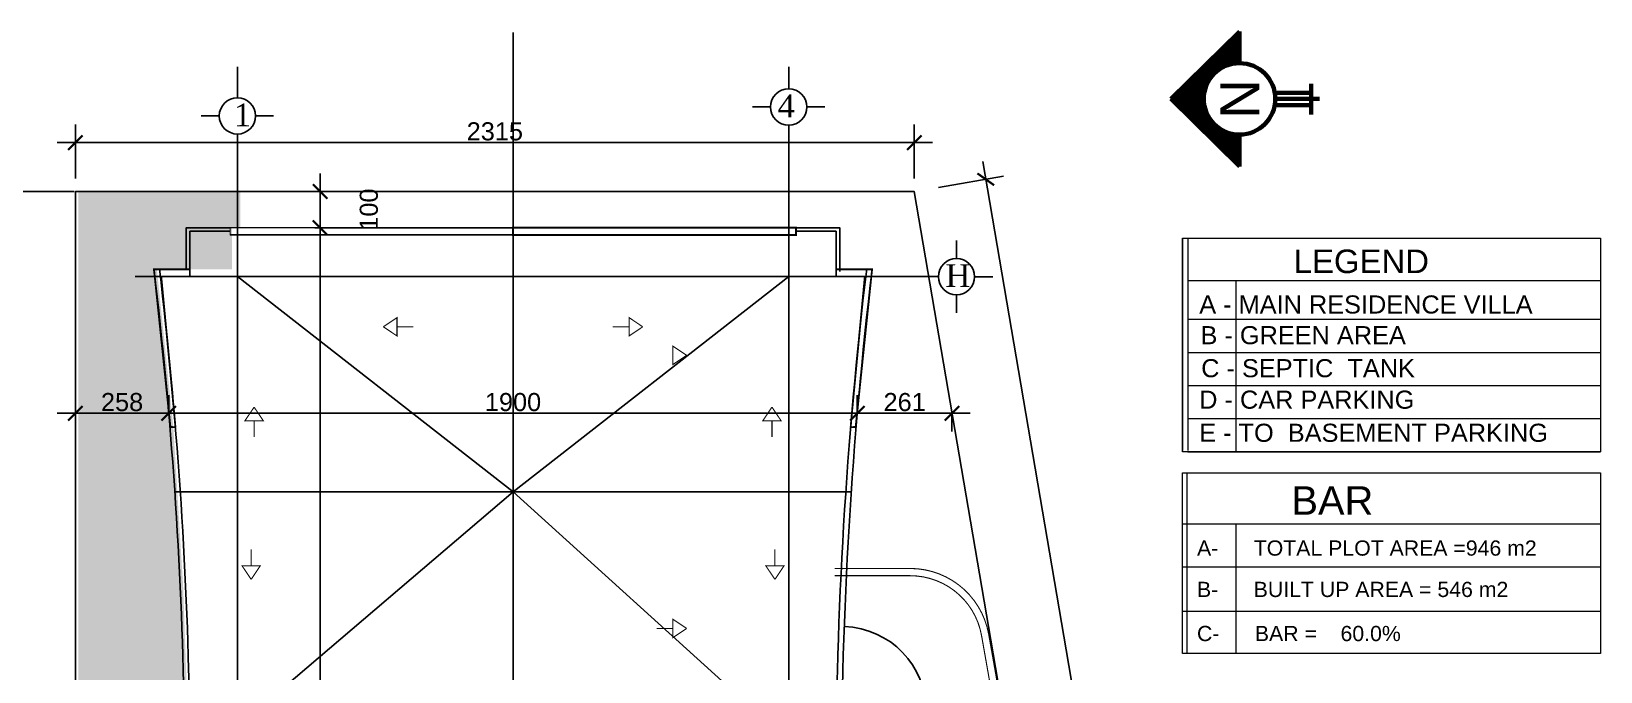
# Model space of a CAD drawing. Extents: x 250879 to 348495, y -51522 to -9360.
# Drawn here: x 262997 to 267328, y -21383 to -19616 of the extents above; entities that cross this region are included whole.
import ezdxf

# ---------------------------------------------------------------- set-up
doc = ezdxf.new("R2010")
doc.units = 0
doc.layers.get('0').update_dxf_attribs({"linetype": 'CONTINUOUS'})
doc.layers.get('DEFPOINTS').update_dxf_attribs({"color": 9, "linetype": 'CONTINUOUS'})
for name, color, linetype in [('AXIS', 1, 'CONTINUOUS'), ('DIM', 3, 'CONTINUOUS'), ('FURNITURE', 4, 'CONTINUOUS'), ('TEXT', 3, 'CONTINUOUS'), ('WALL', 7, 'CONTINUOUS')]:
    doc.layers.add(name, color=color, linetype=linetype)
doc.layers.add('Exterior walls_Pen_No__10', color=1, linetype='CONTINUOUS', lineweight=13)
doc.layers.add('midium elevation', color=4, linetype='CONTINUOUS', lineweight=60)
doc.styles.add('STYLE1', font='sanss___.ttf', dxfattribs={"height": 50})
doc.styles.add('style2', font='romantic.ttf', dxfattribs={"height": 50})
doc.dimstyles.new('style1', dxfattribs={"dimtxt": 50, "dimasz": 40, "dimexe": 50, "dimexo": 3, "dimgap": 5, "dimtad": 1, "dimdec": 0, "dimdsep": 46, "dimtxsty": 'STYLE1', "dimblk1": 'ARCHTICK', "dimblk2": 'ARCHTICK', "dimsah": 1, "dimcen": 2.5, "dimdle": 50, "dimclrd": 3, "dimclre": 3, "dimclrt": 3, "dimadec": 0, "dimazin": 0, "dimtfac": 1, "dimtdec": 0, "dimtmove": 2, "dimatfit": 2, "dimldrblk": 'ARCHTICK', "dimfxl": 1, "dimtolj": 1, "dimtzin": 0, "dimarcsym": 0})

# ---------------------------------------------------------------- blocks, each defined once
blk = doc.blocks.new('_ARCHTICK')
at = {"color": 0, "linetype": 'ByBlock', "const_width": 0.15}
blk.add_lwpolyline([(-0.5, -0.5), (0.5, 0.5)], dxfattribs=at)
blk = doc.blocks.new('*D1117')
at = {"layer": 'DEFPOINTS', "color": 0, "transparency": 16777216}
for p in [(265497.6, -20046.8), (265631, -20024), (266031.7, -23177.3)]:
    blk.add_point(p, dxfattribs=at)
at = {"layer": 'WALL', "color": 3, "lineweight": -2, "transparency": 16777216}
for p, q in [((266173.5, -23203.9), (265622.6, -19974.7)), ((265500.6, -20046.3), (265680.3, -20015.6)), ((266034.6, -23176.8), (266214.4, -23146.2))]:
    blk.add_line(p, q, dxfattribs=at)
at = {"layer": 'WALL', "color": 3, "lineweight": -2, "transparency": 16777216, "xscale": 40, "yscale": 40, "zscale": 40}
for p, rotation in [((265631, -20024), 99.68081920431923), ((266165.1, -23154.6), 279.6808192043192)]:
    blk.add_blockref('_ARCHTICK', p, dxfattribs=dict(at, rotation=rotation))
at = {"layer": 'WALL', "color": 3, "transparency": 16777216, "insert": (265928.4, -21584.1), "char_height": 50, "attachment_point": 5, "rotation": 279.6808, "style": 'STYLE1'}
blk.add_mtext('\\A1;3176', dxfattribs=at)
blk = doc.blocks.new('*D1118')
at = {"layer": 'DEFPOINTS', "color": 0, "transparency": 16777216}
for p in [(265433.8, -19922.7), (263118.8, -20024.4), (265433.8, -20024.4)]:
    blk.add_point(p, dxfattribs=at)
at = {"layer": 'WALL', "color": 3, "lineweight": -2, "transparency": 16777216}
for p, q in [((263118.8, -20021.4), (263118.8, -19872.7)), ((265433.8, -20021.4), (265433.8, -19872.7)), ((263068.8, -19922.7), (265483.8, -19922.7))]:
    blk.add_line(p, q, dxfattribs=at)
at = {"layer": 'WALL', "color": 3, "lineweight": -2, "transparency": 16777216, "xscale": 40, "yscale": 40, "zscale": 40, "rotation": 180}
blk.add_blockref('_ARCHTICK', (263118.8, -19922.7), dxfattribs=at)
at = {"layer": 'WALL', "color": 3, "lineweight": -2, "transparency": 16777216, "xscale": 40, "yscale": 40, "zscale": 40}
blk.add_blockref('_ARCHTICK', (265433.8, -19922.7), dxfattribs=at)
at = {"layer": 'WALL', "color": 3, "transparency": 16777216, "insert": (264276.3, -19891.9), "char_height": 50, "attachment_point": 5, "style": 'STYLE1'}
blk.add_mtext('\\A1;2315', dxfattribs=at)
blk = doc.blocks.new('*D1119')
at = {"layer": 'DEFPOINTS', "color": 0, "transparency": 16777216}
for p in [(263118.8, -20057.7), (262897.8, -23768.7), (263118.8, -23768.7)]:
    blk.add_point(p, dxfattribs=at)
at = {"layer": 'WALL', "color": 3, "lineweight": -2, "transparency": 16777216}
for p, q in [((262897.8, -20007.7), (262897.8, -23818.7)), ((263115.8, -20057.7), (262847.8, -20057.7)), ((263115.8, -23768.7), (262847.8, -23768.7))]:
    blk.add_line(p, q, dxfattribs=at)
at = {"layer": 'WALL', "color": 3, "lineweight": -2, "transparency": 16777216, "xscale": 40, "yscale": 40, "zscale": 40}
for p, rotation in [((262897.8, -20057.7), 90), ((262897.8, -23768.7), 270)]:
    blk.add_blockref('_ARCHTICK', p, dxfattribs=dict(at, rotation=rotation))
at = {"layer": 'WALL', "color": 3, "transparency": 16777216, "insert": (262867, -21913.2), "char_height": 50, "attachment_point": 5, "rotation": 90, "style": 'STYLE1'}
blk.add_mtext('\\A1;3711', dxfattribs=at)
blk = doc.blocks.new('*D1148')
at = {"layer": 'DEFPOINTS', "color": 0, "transparency": 16777216}
for p in [(263376.5, -20670.2), (263376.5, -20670.2), (263118.8, -20703.2)]:
    blk.add_point(p, dxfattribs=at)
at = {"layer": 'WALL', "color": 3, "lineweight": -2, "transparency": 16777216}
for p, q in [((263118.8, -20700.2), (263118.8, -20620.2)), ((263376.5, -20667.2), (263376.5, -20620.2)), ((263068.8, -20670.2), (263426.5, -20670.2))]:
    blk.add_line(p, q, dxfattribs=at)
at = {"layer": 'WALL', "color": 3, "lineweight": -2, "transparency": 16777216, "xscale": 40, "yscale": 40, "zscale": 40, "rotation": 180}
blk.add_blockref('_ARCHTICK', (263118.8, -20670.2), dxfattribs=at)
at = {"layer": 'WALL', "color": 3, "lineweight": -2, "transparency": 16777216, "xscale": 40, "yscale": 40, "zscale": 40}
blk.add_blockref('_ARCHTICK', (263376.5, -20670.2), dxfattribs=at)
at = {"layer": 'WALL', "color": 3, "transparency": 16777216, "insert": (263247.7, -20639.4), "char_height": 50, "attachment_point": 5, "style": 'STYLE1'}
blk.add_mtext('\\A1;258', dxfattribs=at)
blk = doc.blocks.new('*D1149')
at = {"layer": 'DEFPOINTS', "color": 0, "transparency": 16777216}
for p in [(263376.5, -20670.2), (265276.6, -20670.2), (265276.6, -20670.4)]:
    blk.add_point(p, dxfattribs=at)
at = {"layer": 'WALL', "color": 3, "lineweight": -2, "transparency": 16777216}
for p, q in [((263376.5, -20667.2), (263376.5, -20620.2)), ((265276.6, -20667.4), (265276.6, -20620.2)), ((263326.5, -20670.2), (265326.6, -20670.2))]:
    blk.add_line(p, q, dxfattribs=at)
at = {"layer": 'WALL', "color": 3, "lineweight": -2, "transparency": 16777216, "xscale": 40, "yscale": 40, "zscale": 40, "rotation": 180}
blk.add_blockref('_ARCHTICK', (263376.5, -20670.2), dxfattribs=at)
at = {"layer": 'WALL', "color": 3, "lineweight": -2, "transparency": 16777216, "xscale": 40, "yscale": 40, "zscale": 40}
blk.add_blockref('_ARCHTICK', (265276.6, -20670.2), dxfattribs=at)
at = {"layer": 'WALL', "color": 3, "transparency": 16777216, "insert": (264326.5, -20639.4), "char_height": 50, "attachment_point": 5, "style": 'STYLE1'}
blk.add_mtext('\\A1;1900', dxfattribs=at)
blk = doc.blocks.new('*D1150')
at = {"layer": 'DEFPOINTS', "color": 0, "transparency": 16777216}
for p in [(265276.6, -20670.4), (265537.8, -20667.4), (265537.8, -20670.2)]:
    blk.add_point(p, dxfattribs=at)
at = {"layer": 'WALL', "color": 3, "lineweight": -2, "transparency": 16777216}
for p, q in [((265276.6, -20667.4), (265276.6, -20620.2)), ((265226.6, -20670.2), (265587.8, -20670.2)), ((265537.8, -20670.4), (265537.8, -20720.2))]:
    blk.add_line(p, q, dxfattribs=at)
at = {"layer": 'WALL', "color": 3, "lineweight": -2, "transparency": 16777216, "xscale": 40, "yscale": 40, "zscale": 40, "rotation": 180}
blk.add_blockref('_ARCHTICK', (265276.6, -20670.2), dxfattribs=at)
at = {"layer": 'WALL', "color": 3, "lineweight": -2, "transparency": 16777216, "xscale": 40, "yscale": 40, "zscale": 40}
blk.add_blockref('_ARCHTICK', (265537.8, -20670.2), dxfattribs=at)
at = {"layer": 'WALL', "color": 3, "transparency": 16777216, "insert": (265407.2, -20639.4), "char_height": 50, "attachment_point": 5, "style": 'STYLE1'}
blk.add_mtext('\\A1;261', dxfattribs=at)
blk = doc.blocks.new('*D1151')
at = {"layer": 'DEFPOINTS', "color": 0, "transparency": 16777216}
for p in [(263776.4, -20057.7), (263776.4, -20157.7), (263794, -20157.7)]:
    blk.add_point(p, dxfattribs=at)
at = {"layer": 'WALL', "color": 3, "lineweight": -2, "transparency": 16777216}
for p, q in [((263794, -20007.7), (263794, -20207.7)), ((263779.4, -20057.7), (263844, -20057.7)), ((263779.4, -20157.7), (263844, -20157.7))]:
    blk.add_line(p, q, dxfattribs=at)
at = {"layer": 'WALL', "color": 3, "lineweight": -2, "transparency": 16777216, "xscale": 40, "yscale": 40, "zscale": 40}
for p, rotation in [((263794, -20057.7), 90), ((263794, -20157.7), 270)]:
    blk.add_blockref('_ARCHTICK', p, dxfattribs=dict(at, rotation=rotation))
at = {"layer": 'WALL', "color": 3, "transparency": 16777216, "insert": (263928.8, -20107.7), "char_height": 50, "attachment_point": 5, "rotation": 90, "style": 'STYLE1'}
blk.add_mtext('\\A1;100', dxfattribs=at)
blk = doc.blocks.new('*D1152')
at = {"layer": 'DEFPOINTS', "color": 0, "transparency": 16777216}
for p in [(263776.4, -20157.7), (263794, -23338.8), (263797.3, -23338.8)]:
    blk.add_point(p, dxfattribs=at)
at = {"layer": 'WALL', "color": 3, "lineweight": -2, "transparency": 16777216}
for p, q in [((263794, -20107.7), (263794, -23388.8)), ((263779.4, -20157.7), (263844, -20157.7)), ((263794.3, -23338.8), (263744, -23338.8))]:
    blk.add_line(p, q, dxfattribs=at)
at = {"layer": 'WALL', "color": 3, "lineweight": -2, "transparency": 16777216, "xscale": 40, "yscale": 40, "zscale": 40}
for p, rotation in [((263794, -20157.7), 90), ((263794, -23338.8), 270)]:
    blk.add_blockref('_ARCHTICK', p, dxfattribs=dict(at, rotation=rotation))
at = {"layer": 'WALL', "color": 3, "transparency": 16777216, "insert": (263763.2, -21748.2), "char_height": 50, "attachment_point": 5, "rotation": 90, "style": 'STYLE1'}
blk.add_mtext('\\A1;3181', dxfattribs=at)

msp = doc.modelspace()

# ---------------------------------------------------------------- hatches: boundary and pattern name
at = {"layer": 'midium elevation'}
h = msp.add_hatch(dxfattribs=at)
h.set_pattern_fill('ANSI32', color=256, scale=25.2, angle=315, style=0)
h.set_pattern_definition([(360, (266190.205, -43255.644), (3e-15, 9.45), []), (360, (266193.355, -43258.794), (3e-15, 9.45), [])])
h.paths.add_polyline_path([(266331.38179, -19703.353), (266331.38179, -19615.56081), (266141.59262, -19802.00422), (266232.73057, -19802.00422, -0.4142135624)])
h.paths.add_polyline_path([(266331.38179, -19988.44763), (266331.38179, -19900.65544, -0.4142135624), (266232.73057, -19802.00422), (266141.59262, -19802.00422)])
at = {"layer": 'TEXT'}
h = msp.add_hatch(dxfattribs=at)
h.set_pattern_fill('AR-SAND', color=256, style=0)
h.set_pattern_definition([(37.5, (8744.18, 0), (-1.600031, 48.941324), [0, -38.608, 0, -43.18, 0, -41.275]), (7.5, (8744.18, 0), (44.952328, 71.68251), [0, -20.828, 0, -34.798, 0, -13.335]), (327.5, (8712.94, 0), (79.099237, 0.1437185), [0, -12.7, 0, -45.72, 0, -59.69]), (317.5, (8712.94, 0), (76.355645, 22.292932), [0, -6.35, 0, -29.972, 0, -34.29])])
h.paths.add_polyline_path([(263573.92096, -20057.66838), (263126.81694, -20057.66838), (263126.81694, -23113.16214), (263345.84411, -23113.16214), (263389.12506, -22677.99755), (263404.42225, -22458.87641), (263416.71004, -22232.86512), (263426.30899, -22037.79955), (263429.91272, -21900.33296), (263369.48983, -21900.33296), (263369.48983, -21477.83296), (263427.78474, -21477.83296), (263416.2005, -21148.50114), (263389.03732, -20707.83296), (263343.75637, -20272.66838), (263551.14994, -20272.66838), (263551.14994, -20157.66838), (263573.92096, -20157.66838)])
h.paths.add_polyline_path([(263361.98047, -22106.90665, -1), (263168.95747, -22106.90665, -1)], flags=16)
h.paths.add_polyline_path([(263177.78756, -21995.18202), (263369.863, -21995.18202), (263369.863, -22207.80702), (263177.78756, -22207.80702)], flags=24)

# ---------------------------------------------------------------- linework, layer by layer
at = {"layer": 'AXIS'}
for p, q in [((264326.5573, -23521.4071), (264326.5573, -19618.40258)), ((263565.92096, -19713.5485), (263565.92096, -19799.16447)), ((265087.19364, -19713.5485), (265087.19364, -19774.39208)), ((263565.92096, -19799.16447), (263565.92096, -19749.16447)), ((265037.19364, -19824.39208), (264987.19364, -19824.39208)), ((265137.19364, -19824.39208), (265187.19364, -19824.39208)), ((263515.92096, -19849.16447), (263465.92096, -19849.16447)), ((263615.92096, -19849.16447), (263665.92096, -19849.16447)), ((265087.19364, -19874.39208), (265087.19364, -19924.39208)), ((265087.19364, -19874.39208), (265087.19364, -23524.12587)), ((263565.92096, -19899.16447), (263565.92096, -19949.16447)), ((263565.92096, -19899.16447), (263565.92096, -23524.12587)), ((264326.5573, -23542.33113), (264326.5573, -20072.36703)), ((265550.37229, -20242.89), (265550.37229, -20192.89)), ((263283.95227, -20292.83296), (265500.37232, -20292.83296)), ((265600.37229, -20292.89), (265650.37229, -20292.89)), ((265550.37229, -20342.89), (265550.37229, -20392.89))]:
    msp.add_line(p, q, dxfattribs=at)
for centre in [(265087.19364, -19824.39208), (263565.92096, -19849.16447), (265550.37229, -20292.89)]:
    msp.add_circle(centre, 50, dxfattribs=at)
at = {"layer": 'Exterior walls_Pen_No__10', "linetype": 'Continuous'}
for p, q in [((266173.94911, -20186.64211), (266173.94911, -20772.80319)), ((266188.71245, -20186.64211), (266188.71245, -20772.80319)), ((266188.71245, -20303.50089), (267327.81977, -20303.50089)), ((266322.22032, -20776.20869), (266322.22032, -20303.50089)), ((266188.71245, -20410.42157), (267327.81977, -20410.42157)), ((266188.71245, -20501.86835), (267327.81977, -20501.86835)), ((266188.71245, -20593.31513), (267327.81977, -20593.31513)), ((266188.71245, -20684.76191), (267327.81977, -20684.76191)), ((266188.71245, -20776.20869), (267327.81977, -20776.20869)), ((266187.13151, -21333.81754), (266187.13151, -20834.09822)), ((266173.94911, -20975.25117), (267327.81977, -20975.25117)), ((266322.22032, -21333.81754), (266322.22032, -20975.25117)), ((266173.94911, -21094.46144), (267327.81977, -21094.46144)), ((266173.94911, -21216.21677), (267327.81977, -21216.21677))]:
    msp.add_line(p, q, dxfattribs=at)
for points in [[(266173.94911, -20186.64211), (267327.81977, -20186.64211), (267327.81977, -20776.20869), (266173.94911, -20776.20869)], [(266173.94911, -20834.09822), (267327.81977, -20834.09822), (267327.81977, -21333.81754), (266173.94911, -21333.81754)]]:
    msp.add_lwpolyline(points, close=True, dxfattribs=at)
at = {"layer": 'FURNITURE', "ltscale": 3}
msp.add_line((263786.08731, -20177.66838), (263926.23502, -20177.66838), dxfattribs=at)
at = {"layer": 'FURNITURE'}
for p, q in [((264326.5573, -20177.66838), (264326.5573, -23282.22058)), ((264326.5573, -20887.16003), (263565.92096, -20292.83296)), ((264326.5573, -20887.16003), (265087.19364, -20292.83296)), ((264326.5573, -20887.16003), (263381.48983, -21692.83296)), ((264326.5573, -20887.16003), (263394.11906, -20887.16003)), ((264326.5573, -20887.16003), (265258.99553, -20887.16003)), ((264326.5573, -20887.16003), (265258.99553, -20887.16003)), ((264326.5573, -20887.16003), (265217.3688, -21692.91526))]:
    msp.add_line(p, q, dxfattribs=at)
at = {"layer": 'midium elevation'}
for p, q in [((266141.59262, -19802.00422), (266331.38179, -19615.56081)), ((266331.38179, -19703.353), (266331.38179, -19615.56081)), ((266331.38179, -19615.56081), (266331.38179, -19703.353)), ((266331.38179, -19703.353), (266331.38179, -19615.56081)), ((266331.38179, -19703.353), (266331.38179, -19615.56081)), ((266331.38179, -19615.56081), (266331.38179, -19703.353)), ((266529.29669, -19785.05407), (266430.03302, -19785.05407)), ((266529.29669, -19760.49205), (266529.29669, -19845.24276)), ((266141.59262, -19802.00422), (266331.38179, -19988.44763)), ((266232.73057, -19802.00422), (266141.59262, -19802.00422)), ((266232.73057, -19802.00422), (266141.59262, -19802.00422)), ((266430.03302, -19802.00422), (266551.88139, -19802.00422)), ((266551.88139, -19802.00422), (266430.03302, -19802.00422)), ((266529.29669, -19818.95437), (266430.03302, -19818.95437)), ((266331.38179, -19900.65544), (266331.38179, -19988.44763)), ((266331.38179, -19900.65544), (266331.38179, -19988.44763)), ((266331.38179, -19988.44763), (266331.38179, -19900.65544))]:
    msp.add_line(p, q, dxfattribs=at)
for points in [[(266232.73057, -19775.63729), (266236.31945, -19775.63729)], [(266232.73057, -19828.37115), (266236.31945, -19828.37115)]]:
    msp.add_lwpolyline(points, dxfattribs=at)
msp.add_circle((266331.38179, -19802.00422), 98.65122, dxfattribs=at)
at = {"layer": 'WALL', "linetype": 'Continuous'}
for p, q in [((263118.81694, -20057.66838), (265433.81694, -20057.66838)), ((263118.81694, -23768.66838), (263118.81694, -20057.66838)), ((263118.81694, -20057.66838), (265433.81694, -20057.66838)), ((263118.81694, -23768.66838), (263118.81694, -20057.66838)), ((265433.81694, -20057.66838), (265967.85502, -23188.22974)), ((265433.81694, -20057.66838), (265967.85502, -23188.22974)), ((264407.14738, -20177.66838), (263546.08731, -20177.66838)), ((263786.08731, -20157.66838), (264326.5573, -20157.66838)), ((265107.35999, -20177.66838), (264326.72365, -20177.66838))]:
    msp.add_line(p, q, dxfattribs=at)
at = {"layer": 'WALL', "ltscale": 3}
msp.add_line((263890.7884, -20177.66838), (263788.27438, -20177.66838), dxfattribs=at)
msp.add_line((263890.7884, -20177.66838), (263788.27438, -20177.66838), dxfattribs=at)
at = {"layer": 'WALL', "linetype": 'Continuous', "const_width": 3}
for points in [[(263118.81694, -23768.66838), (263118.81694, -20057.66838), (265433.81694, -20057.66838), (265967.85502, -23188.22974), (265035.81694, -23768.66838), (263115.81694, -23768.66838)], [(265433.81694, -20057.66838), (263118.81694, -20057.66838), (263118.81694, -23768.66838), (265035.81694, -23768.66838)], [(265433.81694, -20057.66838), (265967.85502, -23188.22974)], [(263546.08731, -20157.66838), (263546.08731, -20177.66838), (264326.5573, -20177.66838), (264326.5573, -20157.66838), (263546.08731, -20157.66838)], [(263968.65444, -20431.2822), (264006.39783, -20405.94869), (264006.39783, -20431.2822)], [(263968.65444, -20431.2822), (264006.39783, -20456.61571), (264006.39783, -20431.2822)], [(264051.28803, -20431.2822), (264006.39783, -20431.2822)], [(264051.28803, -20431.2822), (264006.39783, -20431.2822)], [(264601.82656, -20431.2822), (264646.71676, -20431.2822)], [(264601.82656, -20431.2822), (264646.71676, -20431.2822)], [(264684.46015, -20431.2822), (264646.71676, -20405.94869), (264646.71676, -20431.2822)], [(264684.46015, -20431.2822), (264646.71676, -20456.61571), (264646.71676, -20431.2822)], [(264805.60793, -20510.11532), (264767.86454, -20484.78181), (264767.86454, -20510.11532)], [(264805.60793, -20510.11532), (264767.86454, -20535.44883), (264767.86454, -20510.11532)], [(263612.03042, -20653.07848), (263586.69691, -20690.82187), (263612.03042, -20690.82187)], [(263612.03042, -20653.07848), (263586.69691, -20690.82187), (263612.03042, -20690.82187)], [(263612.03042, -20653.07848), (263586.69691, -20690.82187), (263612.03042, -20690.82187)], [(263612.03042, -20653.07848), (263586.69691, -20690.82187), (263612.03042, -20690.82187)], [(263612.03042, -20653.07848), (263637.36394, -20690.82187), (263612.03042, -20690.82187)], [(263612.03042, -20653.07848), (263637.36394, -20690.82187), (263612.03042, -20690.82187)], [(263612.03042, -20653.07848), (263637.36394, -20690.82187), (263612.03042, -20690.82187)], [(263612.03042, -20653.07848), (263637.36394, -20690.82187), (263612.03042, -20690.82187)], [(265041.08417, -20653.07848), (265015.75066, -20690.82187), (265041.08417, -20690.82187)], [(265041.08417, -20653.07848), (265015.75066, -20690.82187), (265041.08417, -20690.82187)], [(265041.08417, -20653.07848), (265066.41768, -20690.82187), (265041.08417, -20690.82187)], [(265041.08417, -20653.07848), (265066.41768, -20690.82187), (265041.08417, -20690.82187)], [(263612.03042, -20735.71207), (263612.03042, -20690.82187)], [(263612.03042, -20735.71207), (263612.03042, -20690.82187)], [(263612.03042, -20735.71207), (263612.03042, -20690.82187)], [(263612.03042, -20735.71207), (263612.03042, -20690.82187)], [(263612.03042, -20735.71207), (263612.03042, -20690.82187)], [(263612.03042, -20735.71207), (263612.03042, -20690.82187)], [(263612.03042, -20735.71207), (263612.03042, -20690.82187)], [(263612.03042, -20735.71207), (263612.03042, -20690.82187)], [(265041.08417, -20735.71207), (265041.08417, -20690.82187)], [(265041.08417, -20735.71207), (265041.08417, -20690.82187)], [(265041.08417, -20735.71207), (265041.08417, -20690.82187)], [(265041.08417, -20735.71207), (265041.08417, -20690.82187)], [(263603.8765, -21046.09626), (263603.8765, -21090.98646)], [(263603.8765, -21046.09626), (263603.8765, -21090.98646)], [(263603.8765, -21046.09626), (263603.8765, -21090.98646)], [(263603.8765, -21046.09626), (263603.8765, -21090.98646)], [(263603.8765, -21046.09626), (263603.8765, -21090.98646)], [(263603.8765, -21046.09626), (263603.8765, -21090.98646)], [(263603.8765, -21046.09626), (263603.8765, -21090.98646)], [(263603.8765, -21046.09626), (263603.8765, -21090.98646)], [(265049.23809, -21046.09626), (265049.23809, -21090.98646)], [(265049.23809, -21046.09626), (265049.23809, -21090.98646)], [(265049.23809, -21046.09626), (265049.23809, -21090.98646)], [(265049.23809, -21046.09626), (265049.23809, -21090.98646)], [(263603.8765, -21128.72985), (263578.54299, -21090.98646), (263603.8765, -21090.98646)], [(263603.8765, -21128.72985), (263578.54299, -21090.98646), (263603.8765, -21090.98646)], [(263603.8765, -21128.72985), (263578.54299, -21090.98646), (263603.8765, -21090.98646)], [(263603.8765, -21128.72985), (263578.54299, -21090.98646), (263603.8765, -21090.98646)], [(263603.8765, -21128.72985), (263629.21002, -21090.98646), (263603.8765, -21090.98646)], [(263603.8765, -21128.72985), (263629.21002, -21090.98646), (263603.8765, -21090.98646)], [(263603.8765, -21128.72985), (263629.21002, -21090.98646), (263603.8765, -21090.98646)], [(263603.8765, -21128.72985), (263629.21002, -21090.98646), (263603.8765, -21090.98646)], [(265049.23809, -21128.72985), (265023.90458, -21090.98646), (265049.23809, -21090.98646)], [(265049.23809, -21128.72985), (265023.90458, -21090.98646), (265049.23809, -21090.98646)], [(265049.23809, -21128.72985), (265074.5716, -21090.98646), (265049.23809, -21090.98646)], [(265049.23809, -21128.72985), (265074.5716, -21090.98646), (265049.23809, -21090.98646)], [(264805.60793, -21264.20474), (264767.86454, -21238.87123), (264767.86454, -21264.20474)], [(264722.97434, -21264.20474), (264767.86454, -21264.20474)], [(264722.97434, -21264.20474), (264767.86454, -21264.20474)], [(264805.60793, -21264.20474), (264767.86454, -21289.53825), (264767.86454, -21264.20474)]]:
    msp.add_lwpolyline(points, dxfattribs=at)
at = {"layer": 'WALL', "linetype": 'Continuous', "ltscale": 3, "const_width": 5}
for points in [[(265107.35999, -20161.60502), (265107.35999, -20157.66838), (264326.5573, -20157.66838), (264326.5573, -20177.66838), (264326.5573, -20177.66838), (264326.5573, -20177.66838), (265107.35999, -20177.66838), (265107.35999, -20161.60502), (265107.35999, -20161.60502)], [(263434.69302, -20272.66838), (263335.75637, -20272.66838), (263381.03732, -20707.83296), (263394.82705, -20708.5937)], [(263392.55473, -20681.44113), (263355.75637, -20292.66838), (263434.69302, -20292.66838), (263434.69302, -20272.66838)], [(265218.42158, -20272.66838), (265317.35822, -20272.66838), (265272.07727, -20707.83296), (265258.28754, -20708.5937)], [(265260.55986, -20681.44113), (265297.35822, -20292.66838), (265218.42158, -20292.66838), (265218.42158, -20272.66838)], [(263394.82705, -20708.5937), (263392.55473, -20681.44113)], [(263394.82705, -20708.5937), (263392.55473, -20681.44113)], [(265258.28754, -20708.5937), (265260.55986, -20681.44113)]]:
    msp.add_lwpolyline(points, dxfattribs=at)
at = {"layer": 'WALL', "linetype": 'Continuous'}
for points in [[(263424.8576, -20272.66838), (263424.8576, -20157.66838), (263545.92096, -20157.66838)], [(265228.25699, -20278.73173), (265228.25699, -20157.66838), (265107.19364, -20157.66838)]]:
    msp.add_lwpolyline(points, dxfattribs=at)
for points in [[(263434.8576, -20167.66838), (263434.8576, -20272.66838), (263434.8576, -20167.66838), (263545.92096, -20167.66838)], [(265218.25699, -20167.66838), (265218.25699, -20278.73173), (265218.25699, -20167.66838), (265107.19364, -20167.66838)]]:
    msp.add_lwpolyline(points, close=True, dxfattribs=at)
at = {"layer": 'WALL', "linetype": 'Continuous', "ltscale": 3}
for points in [[(263786.08731, -20177.66838), (263826.08731, -20177.66838)], [(264326.5573, -20177.66838), (263826.08731, -20177.66838)]]:
    msp.add_lwpolyline(points, dxfattribs=at)
at = {"layer": 'WALL', "color": 6, "linetype": 'Continuous', "const_width": 3}
for points in [[(265714.04941, -22413.65509), (265714.04941, -22773.90197), (265714.04941, -21705.30039), (265639.15933, -21280.38684, 0.3639919777), (265422.49869, -21098.5728), (265214.04941, -21098.5728)], [(265694.04941, -22773.90197), (265694.04941, -21707.04939), (265619.46291, -21283.85829, 0.3639919777), (265422.49869, -21118.5728), (265214.04941, -21118.5728)]]:
    msp.add_lwpolyline(points, format="xyb", dxfattribs=at)
at = {"layer": 'WALL', "linetype": 'Continuous'}
for centre, radius, start, end in [((251364.42375, -21701.71487), 12056.32525, 0.992727904, 6.807321407), ((251364.42375, -21701.71487), 12071.32525, 0.991494203, 6.807321407), ((277288.69084, -21701.71487), 12071.32525, 173.192678593, 186.723097422), ((277288.69084, -21701.71487), 12056.32525, 173.192678593, 186.723097422)]:
    msp.add_arc(centre, radius, start, end, dxfattribs=at)
at = {"layer": 'WALL', "color": 6, "linetype": 'Continuous'}
msp.add_arc((265232.80223, -21492.83296), 234.12123, 0, 87.98545288, dxfattribs=at)

# ---------------------------------------------------------------- texts
at = {"layer": 'DIM', "insert": (266385.61974, -19856.53859), "char_height": 107.52, "width": 1691.18166, "attachment_point": 3, "rotation": 270, "style": 'STYLE1'}
msp.add_mtext('N', dxfattribs=at)
at = {"layer": 'TEXT', "attachment_point": 1}
for s, insert, char_height, width, style in [('4', (265056.54631, -19789.99297), 63, 240.4607, 'style2'), ('1', (263556.23628, -19814.76536), 63, 240.4607, 'style2'), ('LEGEND', (266480.87036, -20217.97973), 65, 1014.6671, 'STYLE1'), ('H', (265519.72497, -20258.49089), 63, 240.4607, 'style2'), ('A - MAIN RESIDENCE VILLA', (266220.27967, -20344.62977), 50, 1014.6671, 'STYLE1'), ('B - GREEN AREA', (266223.70464, -20429.43849), 50, 1014.6671, 'STYLE1'), ('C - SEPTIC  TANK', (266225.57418, -20520.55891), 50, 1014.6671, 'STYLE1'), ('D - CAR PARKING', (266220.12204, -20607.47806), 50, 1014.6671, 'STYLE1'), ('E - TO  BASEMENT PARKING', (266220.12204, -20698.92484), 50, 1133.2249532, 'STYLE1'), ('BAR', (266474.73197, -20871.61038), 78.624, 1227.3413242, 'STYLE1'), ('A-      TOTAL PLOT AREA =946 m2     ', (266214.12324, -21021.18057), 42, 1496.8690816, 'STYLE1'), ('B-      BUILT UP AREA = 546 m2    ', (266213.98615, -21135.40386), 42, 1496.8690816, 'STYLE1'), ('C-      BAR =    60.0%       ', (266213.98615, -21257.15919), 42, 1496.8690816, 'STYLE1')]:
    msp.add_mtext(s, dxfattribs=dict(at, insert=insert, char_height=char_height, width=width, style=style))

# ---------------------------------------------------------------- dimensions: what is measured, and where the dimension line sits
at = {"layer": 'WALL'}
for base, p1, p2, picture, middle in [((265433.81694, -19922.66445), (263118.81694, -20024.43488), (265433.81694, -20024.43488), '*D1118', (264276.31694, -19891.8757)), ((263376.54042, -20670.19572), (263118.81694, -20703.18386), (263376.54042, -20670.19572), '*D1148', (263247.67868, -20639.44126)), ((265276.5565, -20670.19572), (263376.54042, -20670.19572), (265276.5565, -20670.40154), '*D1149', (264326.54846, -20639.44126)), ((265537.83021, -20670.19572), (265276.5565, -20670.40154), (265537.83021, -20667.40006), '*D1150', (265407.19336, -20639.40696))]:
    dim = msp.add_linear_dim(base=base, p1=p1, p2=p2, dimstyle='style1', dxfattribs=at)
    dim.commit()
    dim.dimension.update_dxf_attribs({"geometry": picture, "text_midpoint": middle})
dim = msp.add_aligned_dim(p1=(266031.65022, -23177.347), p2=(265497.61214, -20046.78564), distance=-135.35859, dimstyle='style1', dxfattribs=at)
dim.commit()
dim.dimension.update_dxf_attribs({"geometry": '*D1117', "text_midpoint": (265928.41256, -21584.12709)})
for base, p1, p2, picture, middle in [((262897.80621, -23768.66838), (263118.81694, -20057.66838), (263118.81694, -23768.66838), '*D1119', (262867.01746, -21913.16838)), ((263793.99401, -20157.66838), (263776.39303, -20057.66838), (263776.39303, -20157.66838), '*D1151', (263928.75738, -20107.66838)), ((263793.99401, -23338.78376), (263776.39303, -20157.66838), (263797.29649, -23338.78376), '*D1152', (263763.20526, -21748.22607))]:
    dim = msp.add_linear_dim(base=base, p1=p1, p2=p2, angle=90, dimstyle='style1', dxfattribs=at)
    dim.commit()
    dim.dimension.update_dxf_attribs({"geometry": picture, "text_midpoint": middle})

doc.saveas('drawing.dxf')
